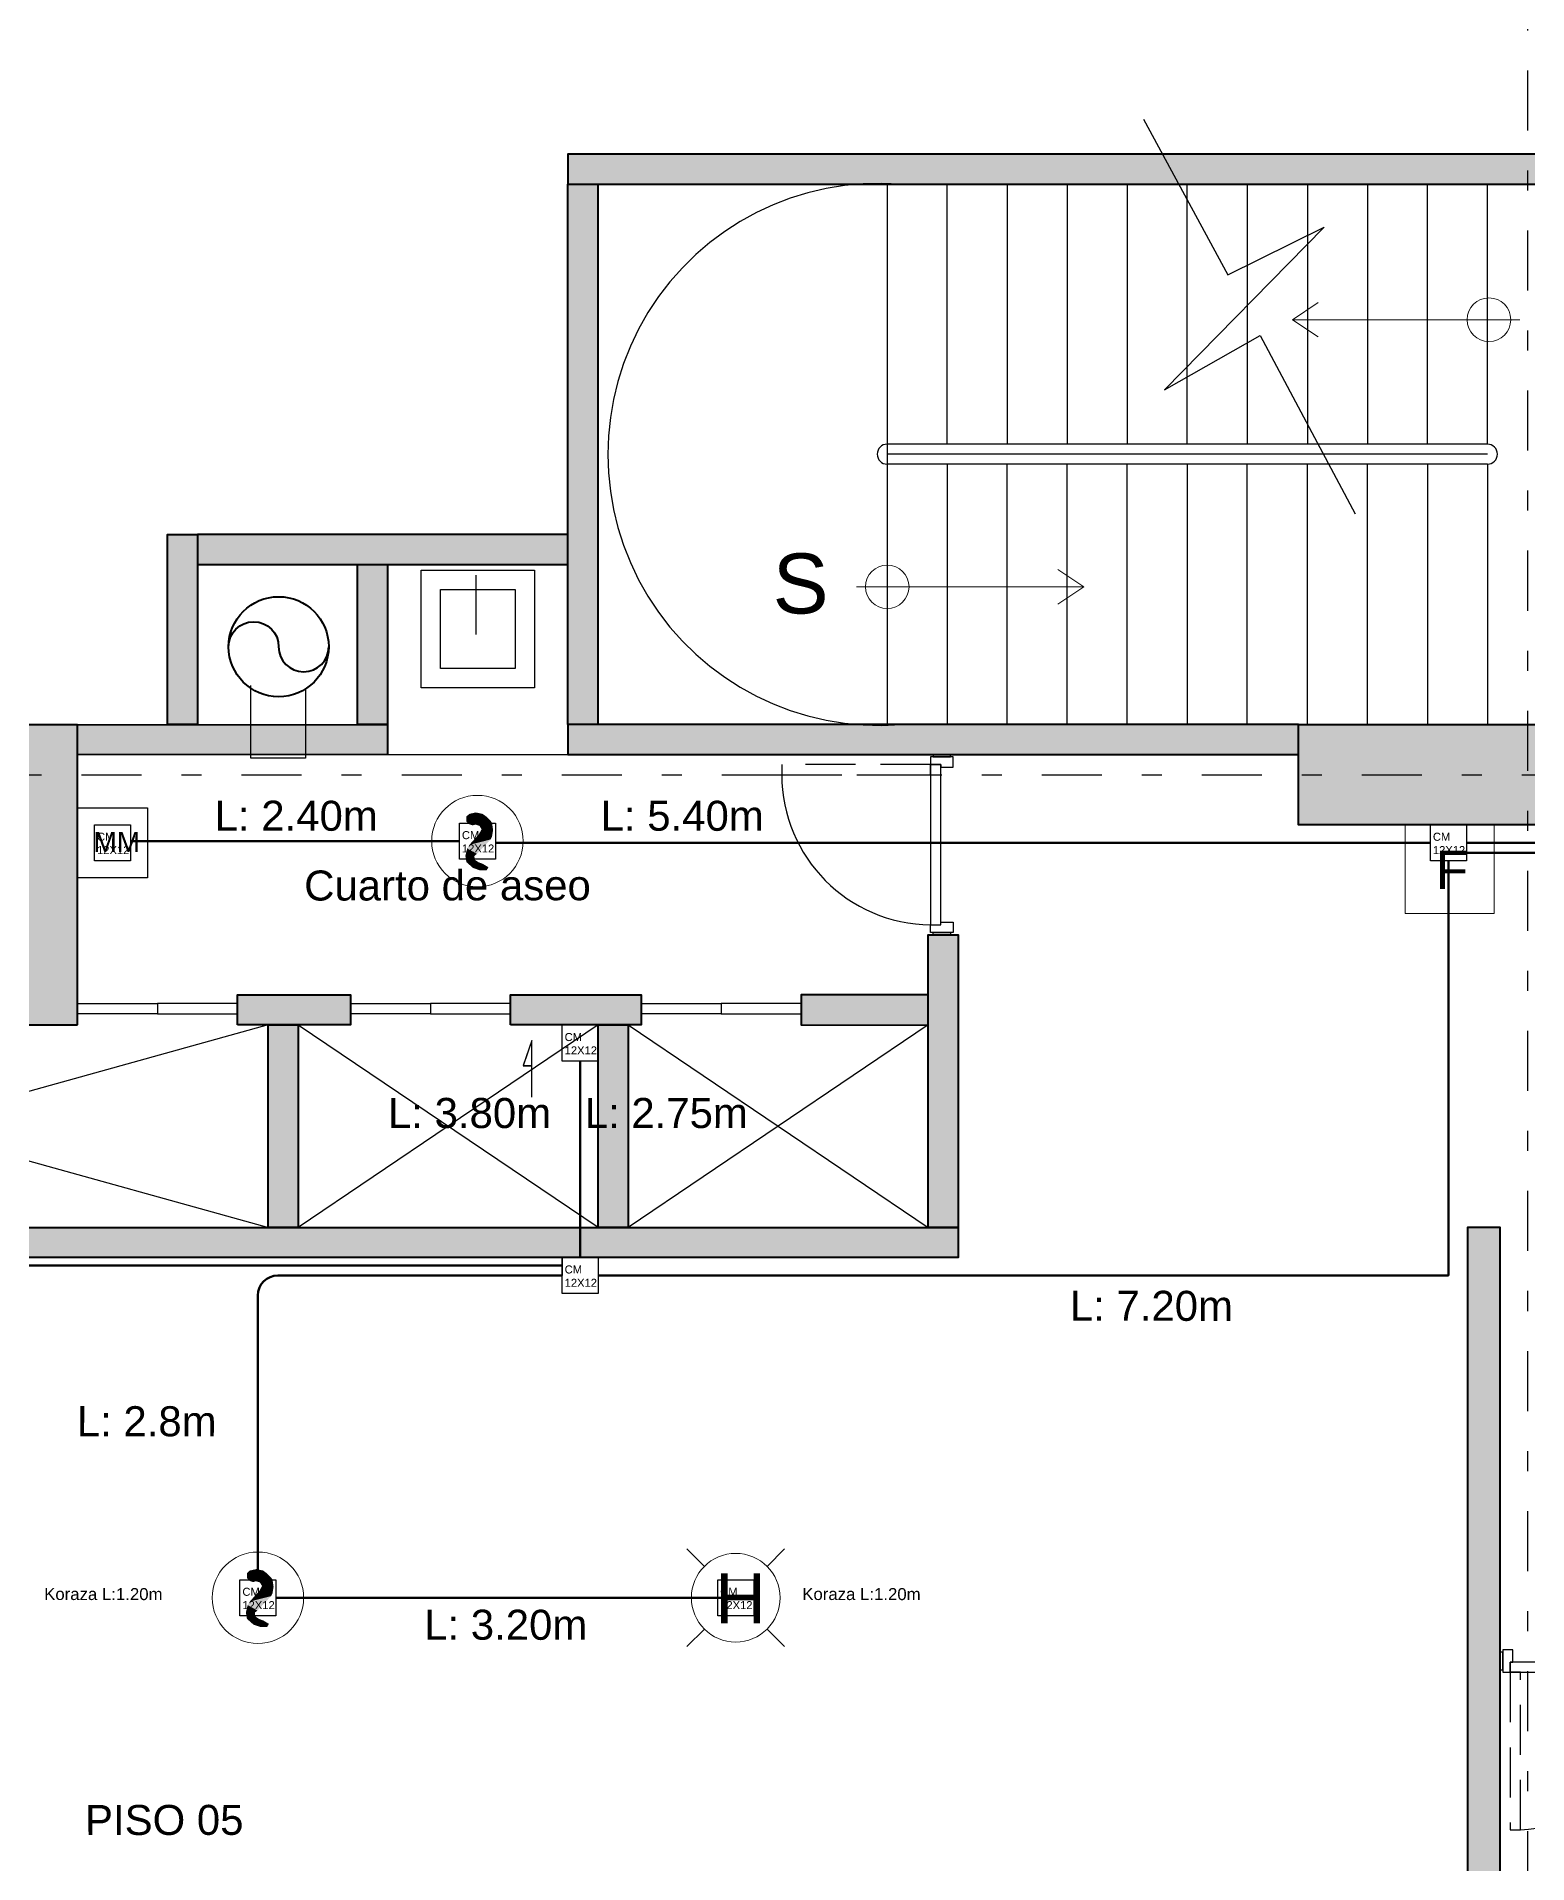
# Model space of a CAD drawing. Header units: millimetres. Extents: x 3781 to 4924, y 1639 to 1721.
# Drawn here: x 4353.96 to 4361.41, y 1653.09 to 1662.22 of the extents above; entities that cross this region are included whole.
import ezdxf
from ezdxf.enums import TextEntityAlignment as Align

# ---------------------------------------------------------------- set-up
doc = ezdxf.new("R2010")
doc.units = ezdxf.units.MM
for name, pattern in [('CENTER', [0.7, 0.3, -0.2, 0, -0.2]), ('DASHED2', [9.525, 6.35, -3.175]), ('HIDDEN', [0.375, 0.25, -0.125])]:
    doc.linetypes.add(name, pattern=pattern)
for name, color, linetype in [('1amobla', 2, 'Continuous'), ('A-HATCH CONCRETO', 8, 'Continuous'), ('AMOBLAMIENTO', 1, 'Continuous'), ('AREA PARQUEO', 51, 'Continuous'), ('AS_GL DETECCION_MEZANINE', 7, 'Continuous'), ('AS_GL DETECCION_PISO 1', 7, 'Continuous'), ('AS_GL DETECCION_PISO 2', 7, 'Continuous'), ('AS_GL DETECCION_PISO 6', 7, 'Continuous'), ('EJE-ESTRUCTURA', 1, 'CENTER'), ('F-2', 2, 'Continuous'), ('GG_LAZO CONTROL DRIVERS', 82, 'Continuous'), ('HACHTCOLUMNA', 250, 'Continuous'), ('JCA_PLANO 1', 1, 'Continuous'), ('LINEA-1', 1, 'Continuous'), ('MUEBLE', 1, 'Continuous'), ('PROYECCION', 1, 'DASHED2')]:
    doc.layers.add(name, color=color, linetype=linetype)
doc.layers.add('DIM-25', color=1, linetype='Continuous', plot=False)
for name, color, linetype, lineweight in [('Estructura', 6, 'Continuous', 40), ('Muro', 4, 'Continuous', 40), ('TEXTOS', 7, 'Continuous', 20)]:
    doc.layers.add(name, color=color, linetype=linetype, lineweight=lineweight)
doc.styles.add('Arial_400', font='arial.ttf')
doc.styles.get("Standard").update_dxf_attribs({"font": 'arial.ttf'})

# ---------------------------------------------------------------- blocks, each defined once
blk = doc.blocks.new('Est etapa 3 torre')
at = {"layer": 'HACHTCOLUMNA'}
h = blk.add_hatch(color=256, dxfattribs=at)
h.paths.add_polyline_path([(1123.5504, -5959.124), (1123.0504, -5959.124), (1123.0504, -5957.624), (1123.5504, -5957.624)])
h.paths.add_polyline_path([(1116.0504, -5959.124), (1115.5504, -5959.124), (1115.5504, -5957.624), (1116.0504, -5957.624)])
h.paths.add_polyline_path([(1139.548, -5959.124), (1139.048, -5959.124), (1139.048, -5957.624), (1139.548, -5957.624)])
h.paths.add_polyline_path([(1132.0504, -5959.124), (1131.5504, -5959.124), (1131.5504, -5957.624), (1132.0504, -5957.624)])
h.paths.add_polyline_path([(1140.048, -5967.6488), (1140.048, -5968.1488), (1138.548, -5968.1488), (1138.548, -5967.6488)])
h.paths.add_polyline_path([(1124.0504, -5967.6488), (1124.0504, -5968.1488), (1122.5504, -5968.1488), (1122.5504, -5967.6488)])
h.paths.add_polyline_path([(1131.0504, -5967.6488), (1131.0504, -5968.1488), (1132.5504, -5968.1488), (1132.5504, -5967.6488)])
h.paths.add_polyline_path([(1115.0504, -5967.6488), (1115.0504, -5968.1488), (1116.5504, -5968.1488), (1116.5504, -5967.6488)])
h.paths.add_polyline_path([(1140.048, -5975.6488), (1140.048, -5976.1488), (1138.548, -5976.1488), (1138.548, -5975.6488)])
h.paths.add_polyline_path([(1124.0504, -5975.6488), (1124.0504, -5976.1488), (1122.5504, -5976.1488), (1122.5504, -5975.6488)])
h.paths.add_polyline_path([(1131.0504, -5975.6488), (1131.0504, -5976.1488), (1132.5504, -5976.1488), (1132.5504, -5975.6488)])
h.paths.add_polyline_path([(1115.0504, -5975.6488), (1115.0504, -5976.1488), (1116.5504, -5976.1488), (1116.5504, -5975.6488)])
h.paths.add_polyline_path([(1140.048, -5985.7488), (1140.048, -5986.2488), (1138.548, -5986.2488), (1138.548, -5985.7488)])
h.paths.add_polyline_path([(1124.0504, -5985.7488), (1124.0504, -5986.2488), (1122.5504, -5986.2488), (1122.5504, -5985.7488)])
h.paths.add_polyline_path([(1131.0504, -5985.7488), (1131.0504, -5986.2488), (1132.5504, -5986.2488), (1132.5504, -5985.7488)])
h.paths.add_polyline_path([(1115.0504, -5985.7488), (1115.0504, -5986.2488), (1116.5504, -5986.2488), (1116.5504, -5985.7488)])
h.paths.add_polyline_path([(1140.048, -5993.7488), (1140.048, -5994.2488), (1138.548, -5994.2488), (1138.548, -5993.7488)])
h.paths.add_polyline_path([(1124.0504, -5993.7488), (1124.0504, -5994.2488), (1122.5504, -5994.2488), (1122.5504, -5993.7488)])
h.paths.add_polyline_path([(1131.0504, -5993.7488), (1131.0504, -5994.2488), (1132.5504, -5994.2488), (1132.5504, -5993.7488)])
h.paths.add_polyline_path([(1115.0504, -5993.7488), (1115.0504, -5994.2488), (1116.5504, -5994.2488), (1116.5504, -5993.7488)])
h.paths.add_polyline_path([(1132.0504, -6003.4264), (1131.5504, -6003.4264), (1131.5504, -6004.9218), (1132.0504, -6004.9218)])
h.paths.add_polyline_path([(1138.1528, -6003.4238), (1139.6528, -6003.4238), (1139.6528, -6003.9238), (1138.1528, -6003.9238)])
h.paths.add_polyline_path([(1116.0504, -6004.9241), (1116.0504, -6003.4241), (1115.5504, -6003.4241), (1115.5504, -6004.9241)])
h.paths.add_polyline_path([(1123.5504, -6004.9241), (1123.5504, -6003.4241), (1123.0504, -6003.4241), (1123.0504, -6004.9241)])
h.paths.add_polyline_path([(1139.048, -6011.9488), (1139.048, -6009.5488), (1139.548, -6009.5488), (1139.548, -6011.9488)])
h.paths.add_polyline_path([(1131.5504, -6009.5488), (1131.5504, -6011.9488), (1132.0504, -6011.9488), (1132.0504, -6009.5488)])
h.paths.add_polyline_path([(1123.0504, -6009.5488), (1123.0504, -6011.9488), (1123.5504, -6011.9488), (1123.5504, -6009.5488)])
h.paths.add_polyline_path([(1116.0504, -6009.5488), (1116.0504, -6011.9488), (1115.5504, -6011.9488), (1115.5504, -6009.5488)])
at = {"layer": 'EJE-ESTRUCTURA'}
for p, q in [((1139.298, -5955.3542), (1139.298, -6014.9141)), ((1113.6705, -6003.6738), (1145.3332, -6003.6738))]:
    blk.add_line(p, q, dxfattribs=at)
at = {"layer": 'Estructura'}
for points in [[(1132.0504, -6004.9241), (1132.0504, -6003.4241), (1131.5504, -6003.4241), (1131.5504, -6004.9241)], [(1138.1528, -6003.4238), (1139.6528, -6003.4238), (1139.6528, -6003.9238), (1138.1528, -6003.9238)]]:
    blk.add_lwpolyline(points, close=True, dxfattribs=at)
blk = doc.blocks.new('AS_Strobe-CEILING')
at = {"color": 0, "linetype": 'Continuous', "lineweight": 15}
for p, q in [((-0.1045, 0.1045), (-0.163, 0.163)), ((0.1045, 0.1045), (0.163, 0.163)), ((-0.1045, -0.1045), (-0.163, -0.163)), ((0.1045, -0.1045), (0.163, -0.163))]:
    blk.add_line(p, q, dxfattribs=at)
blk.add_ellipse((0, 0), major_axis=(0.1478, 0), ratio=1, dxfattribs=at)
blk = doc.blocks.new('Horne Strobe Cielo')
at = {"layer": 'AS_GL DETECCION_MEZANINE', "color": 1, "linetype": 'Continuous', "xscale": 1.5, "yscale": 1.5, "zscale": 1.5}
blk.add_blockref('AS_Strobe-CEILING', (-679.7417, -2827.9999), dxfattribs=at)
at = {"layer": '1amobla', "color": 7, "linetype": 'Continuous', "ltscale": 0.3, "true_color": 0xffffff, "insert": (-679.8433, -2827.8782), "char_height": 0.25, "width": 0.079157, "attachment_point": 1}
blk.add_mtext('H', dxfattribs=at)
blk = doc.blocks.new('AS_Initiator2')
at = {"color": 0, "linetype": 'Continuous', "lineweight": 15}
blk.add_circle((0, 0), 0.1524, dxfattribs=at)
for points in [[(-0.027, 0.0558), (-0.0366, 0.0654), (-0.027, 0.0906), (-0.0366, 0.0822)], [(-0.027, 0.0906), (-0.0054, 0.0954), (-0.027, 0.0558), (0.0174, 0.0906)], [(-0.027, 0.0558), (0.0174, 0.0906), (-0.0162, 0.0522), (-0.0068, 0.055)], [(-0.0068, 0.055), (0.0174, 0.0906), (0.0066, 0.051), (0.0306, 0.081)], [(0.0438, 0.0678), (0.0486, 0.0606), (0.0138, 0.039), (0.0042, 0.0222)], [(0.0066, 0.051), (0.0306, 0.081), (0.0138, 0.039), (0.0438, 0.0678)], [(0.0438, 0.0054), (-0.0018, -0.0426), (-0.027, -0.0126), (-0.0342, -0.0246)], [(0.0486, 0.015), (0.0438, 0.0054), (0.0042, 0.0222), (-0.027, -0.0126)], [(0.0486, 0.0606), (0.0522, 0.0366), (0.0042, 0.0222), (0.0486, 0.015)], [(-0.0018, -0.0426), (-0.0102, -0.0498), (-0.0342, -0.0246), (-0.0402, -0.0498)], [(-0.0102, -0.0498), (-0.009, -0.0618), (-0.0402, -0.0498), (-0.0366, -0.0702)], [(-0.009, -0.0618), (0.003, -0.0702), (-0.0366, -0.0702), (-0.015, -0.0894)], [(0.003, -0.0702), (0.0186, -0.0762), (-0.015, -0.0894), (0.009, -0.0978)], [(0.009, -0.0978), (0.0186, -0.0762), (0.0306, -0.0978), (0.0366, -0.087)]]:
    blk.add_solid(points, dxfattribs=at)
blk = doc.blocks.new('AS_Manual Pull Station _Addressable_')
at = {"color": 0, "linetype": 'Continuous', "lineweight": 15}
for p, q in [((-0.1554, 0.1504), (0.1402, 0.1504)), ((-0.1554, -0.1453), (-0.1554, 0.1504)), ((0.1402, 0.1504), (0.1402, -0.1453)), ((0.1402, -0.1453), (-0.1554, -0.1453))]:
    blk.add_line(p, q, dxfattribs=at)
at = {"color": 0, "linetype": 'Continuous', "lineweight": 15, "style": 'Arial_400'}
blk.add_text('F', height=0.127, dxfattribs=at).set_placement((0, 0), align=Align.MIDDLE_CENTER)
blk = doc.blocks.new('Caja metalica de 12')
at = {"layer": '1amobla', "linetype": 'Continuous', "ltscale": 0.3}
blk.add_lwpolyline([(-1069.6911, -2855.3565), (-1069.5111, -2855.3565), (-1069.5111, -2855.5365), (-1069.6911, -2855.5365), (-1069.6911, -2855.3565)], dxfattribs=at)
at = {"layer": '1amobla', "color": 7, "linetype": 'Continuous', "ltscale": 0.3, "insert": (-1069.6786, -2855.3968), "char_height": 0.04, "width": 0.079157, "attachment_point": 1}
blk.add_mtext('CM 12X12', dxfattribs=at)

msp = doc.modelspace()

# ---------------------------------------------------------------- hatches: boundary and pattern name
at = {"layer": 'A-HATCH CONCRETO', "ltscale": 0.03}
h = msp.add_hatch(color=256, dxfattribs=at)
h.dxf.hatch_style = 1
h.paths.add_polyline_path([(4345.6666, 1658.7767), (4345.6666, 1658.6267), (4346.0148, 1658.6267), (4346.0148, 1658.7767)])
h.paths.add_polyline_path([(4346.0148, 1658.7767), (4346.1648, 1658.7767), (4346.1649, 1657.427), (4346.0148, 1657.427)])
h.paths.add_polyline_path([(4348.7264, 1657.2767), (4348.7264, 1657.4267), (4345.6666, 1657.427), (4345.6666, 1657.277)])
h.paths.add_polyline_path([(4345.3167, 1652.653), (4345.3166, 1657.2776), (4345.1666, 1657.2776), (4345.1667, 1653.0183), (4345.1666, 1652.653)])
h.paths.add_polyline_path([(4348.7263, 1654.1023), (4348.5763, 1654.1023), (4348.5763, 1657.2767), (4348.7263, 1657.2767)])
h.paths.add_polyline_path([(4347.326, 1654.2523), (4347.3262, 1652.5627), (4347.4763, 1652.5627), (4347.4761, 1654.2523)])
h.paths.add_polyline_path([(4347.4763, 1652.5627), (4347.6763, 1652.5629), (4347.6763, 1652.7129), (4347.4763, 1652.7127)])
h.paths.add_polyline_path([(4348.7263, 1652.7129), (4348.5763, 1652.7129), (4348.5763, 1652.0632), (4348.7263, 1652.0632)])
h.paths.add_polyline_path([(4348.5763, 1652.5627), (4348.5763, 1652.5629), (4348.5763, 1652.7129), (4348.5763, 1652.7127)])
h.paths.add_polyline_path([(4348.5763, 1650.8632), (4348.5763, 1650.3683), (4348.7264, 1650.3683), (4348.7264, 1650.8632)])
h.paths.add_polyline_path([(4345.1666, 1650.2183), (4348.7264, 1650.2183), (4348.7264, 1650.3683), (4345.6666, 1650.3683), (4345.6666, 1650.2529), (4345.1666, 1650.2529)])
h.paths.add_polyline_path([(4352.0421, 1652.7129), (4352.0421, 1652.5629), (4351.4756, 1652.5629), (4351.4756, 1650.1983), (4351.3256, 1650.1983), (4351.3256, 1652.7129)])
h.paths.add_polyline_path([(4354.5945, 1652.7129), (4354.5945, 1652.5629), (4354.1666, 1652.5629), (4354.1666, 1652.6529), (4353.6666, 1652.6529), (4353.6666, 1652.5629), (4353.2421, 1652.5629), (4353.2421, 1652.7129)])
h.paths.add_polyline_path([(4351.4756, 1650.1983), (4358.5182, 1650.1983), (4358.5182, 1650.351), (4351.4756, 1650.351)])
h.paths.add_polyline_path([(4356.7936, 1652.7129), (4356.7936, 1652.5629), (4355.7945, 1652.5629), (4355.7945, 1652.7129)])
h.paths.add_polyline_path([(4356.219, 1650.351), (4356.369, 1650.351), (4356.369, 1652.5629), (4356.219, 1652.5629), (4356.219, 1652.5649), (4356.219, 1650.351), (4356.219, 1650.351)])
h.paths.add_polyline_path([(4357.9936, 1652.7129), (4357.9936, 1652.5629), (4358.5182, 1652.5629), (4358.5182, 1650.1983), (4358.6682, 1650.1983), (4358.6682, 1652.7129)])
h.paths.add_polyline_path([(4361.6643, 1650.3529), (4365.4655, 1650.3529), (4365.4655, 1650.2028), (4361.1142, 1650.2027), (4361.1142, 1652.6519), (4361.1643, 1652.6519), (4361.1643, 1650.2519), (4361.6643, 1650.2519)])
h.paths.add_polyline_path([(4364.8995, 1651.8565), (4364.8996, 1650.3528), (4364.7495, 1650.3528), (4364.7495, 1651.8565)], flags=17)
h.paths.add_polyline_path([(4364.8995, 1651.8565), (4365.3154, 1651.8566), (4365.3154, 1651.7065), (4364.8995, 1651.7065)], flags=17)
h.paths.add_polyline_path([(4365.4655, 1651.8565), (4365.4655, 1650.3529), (4365.3154, 1650.3529), (4365.3154, 1651.8565)])
h.paths.add_polyline_path([(4361.2778, 1652.6516), (4361.2777, 1656.2645), (4361.1142, 1656.2645), (4361.1142, 1652.6523)])
h.paths.add_polyline_path([(4362.1777, 1654.1724), (4365.3154, 1654.1724), (4365.3154, 1654.0224), (4362.1777, 1654.0224)])
h.paths.add_polyline_path([(4362.7727, 1655.112), (4362.7727, 1654.1724), (4362.9228, 1654.1724), (4362.9227, 1655.112)])
h.paths.add_polyline_path([(4361.2777, 1654.1724), (4361.2777, 1654.1724), (4361.2777, 1654.0224), (4361.2777, 1654.0223)], flags=17)
h.paths.add_polyline_path([(4365.4655, 1656.2645), (4365.4655, 1655.0607), (4365.3154, 1655.0607), (4365.3154, 1656.2645)])
h.paths.add_polyline_path([(4362.7664, 1656.2645), (4365.3154, 1656.2645), (4365.3154, 1656.1144), (4362.7664, 1656.1144)])
h.paths.add_polyline_path([(4362.7726, 1660.0329), (4362.7727, 1658.472), (4362.9228, 1658.472), (4362.9227, 1660.0329)])
h.paths.add_polyline_path([(4364.5375, 1660.0291), (4362.7726, 1660.033), (4362.7726, 1660.1831), (4364.5384, 1660.179)])
h.paths.add_polyline_path([(4360.2691, 1658.7785), (4356.6176, 1658.7785), (4356.6176, 1658.6285), (4360.2691, 1658.6285)])
h.paths.add_polyline_path([(4358.5682, 1656.2645), (4358.4182, 1656.2645), (4358.4181, 1657.726), (4358.5682, 1657.726)])
h.paths.add_polyline_path([(4358.4181, 1657.2759), (4358.4181, 1657.4259), (4357.7845, 1657.4265), (4357.7845, 1657.2764)])
h.paths.add_polyline_path([(4351.3256, 1656.2645), (4358.5682, 1656.2645), (4358.5682, 1656.1145), (4351.3256, 1656.1145)])
h.paths.add_polyline_path([(4356.919, 1656.2646), (4356.769, 1656.2646), (4356.769, 1657.2763), (4356.919, 1657.2763)])
h.paths.add_polyline_path([(4356.3305, 1657.2761), (4356.3305, 1657.4261), (4356.9845, 1657.4265), (4356.9845, 1657.2764)])
h.paths.add_polyline_path([(4354.9666, 1657.2764), (4354.9666, 1657.4264), (4355.5305, 1657.4267), (4355.5305, 1657.2767)])
h.paths.add_polyline_path([(4355.2699, 1656.2647), (4355.1198, 1656.2647), (4355.1198, 1657.2765), (4355.2698, 1657.2765)])
h.paths.add_polyline_path([(4351.3256, 1657.2764), (4351.3256, 1657.4264), (4353.6666, 1657.4267), (4353.6666, 1657.2767)])
h.paths.add_polyline_path([(4351.3257, 1656.2645), (4351.3256, 1657.2764), (4351.4756, 1657.2764), (4351.4758, 1656.2645)])
h.paths.add_polyline_path([(4356.6175, 1658.7785), (4356.6178, 1661.4774), (4356.768, 1661.4774), (4356.7677, 1658.7785)])
h.paths.add_polyline_path([(4364.6655, 1661.6274), (4356.6176, 1661.6274), (4356.6176, 1661.4774), (4364.6655, 1661.4774)])
h = msp.add_hatch(color=256, dxfattribs=at)
h.dxf.hatch_style = 1
h.paths.add_polyline_path([(4356.6176, 1659.7275), (4354.7667, 1659.7275), (4354.7666, 1659.5774), (4355.5667, 1659.577), (4355.5657, 1658.7785), (4354.1666, 1658.7767), (4354.1666, 1658.6267), (4355.7167, 1658.6275), (4355.7167, 1659.5775), (4356.6176, 1659.5777)])
h.paths.add_polyline_path([(4354.7667, 1659.7275), (4354.7666, 1658.777), (4354.6157, 1658.7786), (4354.6167, 1659.7275)], flags=16)

# ---------------------------------------------------------------- linework, layer by layer
msp.add_line((4355.7167, 1658.6275), (4356.6176, 1658.6275))
at = {"layer": '1amobla', "color": 7, "linetype": 'Continuous', "ltscale": 0.3, "true_color": 0xffffff}
msp.add_line((4356.589, 1656.1144, 1207.5455), (4356.589, 1656.0245, 1207.5455), dxfattribs=at)
at = {"layer": '1amobla', "color": 6, "linetype": 'Continuous', "ltscale": 0.3}
msp.add_lwpolyline([(4354.1666, 1658.3619), (4354.5166, 1658.3619), (4354.5166, 1658.0119), (4354.1666, 1658.0119), (4354.1666, 1658.3619)], dxfattribs=at)
at = {"layer": '1amobla', "color": 7, "linetype": 'Continuous', "ltscale": 0.3, "true_color": 0xffffff}
for points in [[(4354.2516, 1658.2769), (4354.4316, 1658.2769), (4354.4316, 1658.0969), (4354.2516, 1658.0969), (4354.2516, 1658.2769)], [(4354.2516, 1658.2769), (4354.4316, 1658.2769), (4354.4316, 1658.0969), (4354.2516, 1658.0969), (4354.2516, 1658.2769)], [(4356.0755, 1658.2851), (4356.2555, 1658.2851), (4356.2555, 1658.1051), (4356.0755, 1658.1051), (4356.0755, 1658.2851)], [(4356.0755, 1658.2851), (4356.2555, 1658.2851), (4356.2555, 1658.1051), (4356.0755, 1658.1051), (4356.0755, 1658.2851)], [(4356.0755, 1658.2851), (4356.2555, 1658.2851), (4356.2555, 1658.1051), (4356.0755, 1658.1051), (4356.0755, 1658.2851)], [(4360.929, 1658.2769), (4361.109, 1658.2769), (4361.109, 1658.0969), (4360.929, 1658.0969), (4360.929, 1658.2769)], [(4360.929, 1658.2769), (4361.109, 1658.2769), (4361.109, 1658.0969), (4360.929, 1658.0969), (4360.929, 1658.2769)], [(4360.929, 1658.2769), (4361.109, 1658.2769), (4361.109, 1658.0969), (4360.929, 1658.0969), (4360.929, 1658.2769)], [(4360.9291, 1658.2769), (4361.1091, 1658.2769), (4361.1091, 1658.0969), (4360.9291, 1658.0969), (4360.9291, 1658.2769)], [(4360.9291, 1658.2769), (4361.1091, 1658.2769), (4361.1091, 1658.0969), (4360.9291, 1658.0969), (4360.9291, 1658.2769)], [(4360.9291, 1658.2769), (4361.1091, 1658.2769), (4361.1091, 1658.0969), (4360.9291, 1658.0969), (4360.9291, 1658.2769)], [(4360.9291, 1658.2769), (4361.1091, 1658.2769), (4361.1091, 1658.0969), (4360.9291, 1658.0969), (4360.9291, 1658.2769)], [(4351.3256, 1657.4264), (4351.3256, 1656.1145), (4358.5682, 1656.1145), (4358.5682, 1657.726)], [(4358.6682, 1652.7129), (4358.6682, 1652.5629), (4361.1142, 1652.5629), (4361.1142, 1656.2645), (4361.2777, 1656.2645), (4361.2777, 1654.1724)]]:
    msp.add_lwpolyline(points, dxfattribs=at)
at = {"layer": '1amobla', "color": 7, "linetype": 'Continuous', "ltscale": 0.3, "true_color": 0xffffff, "elevation": 1207.5455}
for points in [[(4356.589, 1657.276), (4356.769, 1657.276), (4356.769, 1657.096), (4356.589, 1657.096), (4356.589, 1657.276)], [(4356.589, 1657.276), (4356.769, 1657.276), (4356.769, 1657.096), (4356.589, 1657.096), (4356.589, 1657.276)], [(4356.589, 1657.276), (4356.769, 1657.276), (4356.769, 1657.096), (4356.589, 1657.096), (4356.589, 1657.276)], [(4356.589, 1657.276), (4356.769, 1657.276), (4356.769, 1657.096), (4356.589, 1657.096), (4356.589, 1657.276)], [(4356.589, 1657.276), (4356.769, 1657.276), (4356.769, 1657.096), (4356.589, 1657.096), (4356.589, 1657.276)], [(4356.589, 1657.276), (4356.769, 1657.276), (4356.769, 1657.096), (4356.589, 1657.096), (4356.589, 1657.276)], [(4356.589, 1657.276), (4356.769, 1657.276), (4356.769, 1657.096), (4356.589, 1657.096), (4356.589, 1657.276)], [(4356.589, 1656.1145), (4356.769, 1656.1145), (4356.769, 1655.9345), (4356.589, 1655.9345), (4356.589, 1656.1145)], [(4356.589, 1656.1145), (4356.769, 1656.1145), (4356.769, 1655.9345), (4356.589, 1655.9345), (4356.589, 1656.1145)], [(4356.589, 1656.1145), (4356.769, 1656.1145), (4356.769, 1655.9345), (4356.589, 1655.9345), (4356.589, 1656.1145)], [(4356.589, 1656.1145), (4356.769, 1656.1145), (4356.769, 1655.9345), (4356.589, 1655.9345), (4356.589, 1656.1145)], [(4356.589, 1656.1145), (4356.769, 1656.1145), (4356.769, 1655.9345), (4356.589, 1655.9345), (4356.589, 1656.1145)], [(4356.589, 1656.1144), (4356.769, 1656.1144), (4356.769, 1655.9344), (4356.589, 1655.9344), (4356.589, 1656.1144)], [(4356.589, 1656.1144), (4356.769, 1656.1144), (4356.769, 1655.9344), (4356.589, 1655.9344), (4356.589, 1656.1144)], [(4354.9782, 1654.5036), (4355.1582, 1654.5036), (4355.1582, 1654.3236), (4354.9782, 1654.3236), (4354.9782, 1654.5036)], [(4354.9782, 1654.5036), (4355.1582, 1654.5036), (4355.1582, 1654.3236), (4354.9782, 1654.3236), (4354.9782, 1654.5036)], [(4354.9782, 1654.5036), (4355.1582, 1654.5036), (4355.1582, 1654.3236), (4354.9782, 1654.3236), (4354.9782, 1654.5036)], [(4357.3665, 1654.5036), (4357.5465, 1654.5036), (4357.5465, 1654.3236), (4357.3665, 1654.3236), (4357.3665, 1654.5036)], [(4357.3665, 1654.5036), (4357.5465, 1654.5036), (4357.5465, 1654.3236), (4357.3665, 1654.3236), (4357.3665, 1654.5036)], [(4357.3665, 1654.5036), (4357.5465, 1654.5036), (4357.5465, 1654.3236), (4357.3665, 1654.3236), (4357.3665, 1654.5036)]]:
    msp.add_lwpolyline(points, dxfattribs=at)
at = {"layer": 'AMOBLAMIENTO'}
msp.add_line((4356.157, 1659.5236), (4356.157, 1659.2272), dxfattribs=at)
for points in [[(4356.4512, 1659.5492), (4356.4512, 1658.9602), (4355.8836, 1658.9602), (4355.8836, 1659.5492)], [(4356.3537, 1659.4517), (4356.3537, 1659.0577), (4355.9811, 1659.0577), (4355.9811, 1659.4517)]]:
    msp.add_lwpolyline(points, close=True, dxfattribs=at)
at = {"layer": 'AREA PARQUEO', "color": 2}
for p, q in [((4358.2139, 1661.4787), (4358.2139, 1658.7788)), ((4358.5139, 1660.1787), (4358.5139, 1661.4785)), ((4358.8139, 1661.4785), (4358.8139, 1660.1787)), ((4359.1139, 1661.4785), (4359.1139, 1660.1787)), ((4359.4139, 1661.4785), (4359.4139, 1660.1787)), ((4359.7139, 1660.1787), (4359.7139, 1661.4785)), ((4360.0139, 1661.4785), (4360.0139, 1660.1787)), ((4360.3139, 1661.4785), (4360.3139, 1660.1787)), ((4360.6139, 1661.4785), (4360.6139, 1660.1787)), ((4360.9139, 1660.1787), (4360.9139, 1661.4786)), ((4361.2139, 1660.1787), (4361.2139, 1661.4785)), ((4361.2139, 1660.1787), (4358.2139, 1660.1787)), ((4361.2139, 1660.1287), (4358.2139, 1660.1287)), ((4361.2139, 1660.0787), (4358.2139, 1660.0787)), ((4358.5139, 1660.0787), (4358.5139, 1658.7788)), ((4358.8139, 1658.7788), (4358.8139, 1660.0787)), ((4359.1139, 1658.7788), (4359.1139, 1660.0787)), ((4359.4139, 1658.7788), (4359.4139, 1660.0787)), ((4359.7139, 1660.0787), (4359.7139, 1658.7788)), ((4360.0139, 1658.7788), (4360.0139, 1660.0787)), ((4360.3139, 1658.7788), (4360.3139, 1660.0787)), ((4360.6139, 1658.7788), (4360.6139, 1660.0787)), ((4360.9139, 1660.0787), (4360.9147, 1658.7776)), ((4361.2139, 1660.0787), (4361.2139, 1658.7788))]:
    msp.add_line(p, q, dxfattribs=at)
for centre, start, end in [((4358.2139, 1660.1287), 90, 270), ((4361.2139, 1660.1287), 270, 90)]:
    msp.add_arc(centre, 0.05, start, end, dxfattribs=at)
at = {"layer": 'AS_GL DETECCION_PISO 2', "color": 5, "linetype": 'Continuous', "lineweight": 50}
for p, q in [((4356.0755, 1658.1951), (4354.4316, 1658.1951)), ((4360.929, 1658.1869), (4356.2555, 1658.1869)), ((4356.6786, 1656.1136, 1207.5455), (4356.6786, 1657.096, 1207.5455)), ((4356.589, 1656.0745, 1207.5455), (4351.3256, 1656.0745)), ((4355.1582, 1654.4136, 1207.5455), (4357.4582, 1654.4136, 1207.5455))]:
    msp.add_line(p, q, dxfattribs=at)
for points in [[(4361.109, 1658.1869), (4362.5834, 1658.1869), (4362.5834, 1660.9224), (4362.8576, 1660.9224)], [(4363.7894, 1655.2464), (4363.7894, 1658.1369), (4361.1091, 1658.1369)]]:
    msp.add_lwpolyline(points, dxfattribs=at)
at = {"layer": 'AS_GL DETECCION_PISO 2', "color": 5, "linetype": 'Continuous', "lineweight": 50, "elevation": 1207.5455}
msp.add_lwpolyline([(4356.769, 1656.0244), (4361.019, 1656.0244), (4361.019, 1658.0969)], dxfattribs=at)
msp.add_lwpolyline([(4356.589, 1656.0244), (4355.1682, 1656.0244, 0.414208), (4355.0682, 1655.9244), (4355.0682, 1654.5036)], format="xyb", dxfattribs=at)
at = {"layer": 'DIM-25'}
for centre, radius, start, end in [((4358.4374, 1658.5275), 0.7509, 180.044, 269.48672), ((4361.3321, 1654.0482), 0.7961, 273.38635, 3.13201)]:
    msp.add_arc(centre, radius, start, end, dxfattribs=at)
at = {"layer": 'F-2'}
for points in [[(4358.4813, 1658.5649), (4358.5431, 1658.5649), (4358.5431, 1658.6157), (4358.4306, 1658.6157), (4358.4306, 1658.5776), (4358.4813, 1658.5776), (4358.4813, 1658.5649)], [(4358.4433, 1658.6283), (4358.4433, 1658.6157), (4358.5305, 1658.6157), (4358.5305, 1658.6283)], [(4358.4813, 1657.7893), (4358.5431, 1657.7893), (4358.5431, 1657.7386), (4358.4306, 1657.7386), (4358.4306, 1657.7767), (4358.4813, 1657.7767), (4358.4813, 1657.7893)], [(4358.4433, 1657.726), (4358.4433, 1657.7386), (4358.5305, 1657.7386), (4358.5305, 1657.726)], [(4361.2777, 1654.0537), (4361.2904, 1654.0537), (4361.2904, 1654.1408), (4361.2777, 1654.1408)], [(4361.3411, 1654.0917), (4361.3411, 1654.1535), (4361.2904, 1654.1535), (4361.2904, 1654.041), (4361.3285, 1654.041), (4361.3285, 1654.0917), (4361.3411, 1654.0917)]]:
    msp.add_lwpolyline(points, dxfattribs=at)
for points in [[(4358.4813, 1658.5776), (4358.4306, 1658.5776), (4358.4306, 1657.7767), (4358.4813, 1657.7767)], [(4361.3285, 1654.0917), (4361.3285, 1654.041), (4362.127, 1654.041), (4362.127, 1654.0917)]]:
    msp.add_lwpolyline(points, close=True, dxfattribs=at)
at = {"layer": 'F-2', "elevation": -2415.091}
for points in [[(4354.5666, 1657.3831), (4354.5666, 1657.3324), (4354.1666, 1657.3324), (4354.1666, 1657.3831)], [(4354.5666, 1657.3831), (4354.5666, 1657.3324), (4354.9666, 1657.3324), (4354.9666, 1657.3831)], [(4355.9305, 1657.3831), (4355.9305, 1657.3324), (4355.5305, 1657.3324), (4355.5305, 1657.3831)], [(4355.9305, 1657.3831), (4355.9305, 1657.3324), (4356.3305, 1657.3324), (4356.3305, 1657.3831)], [(4357.3845, 1657.3831), (4357.3845, 1657.3324), (4356.9845, 1657.3324), (4356.9845, 1657.3831)], [(4357.3845, 1657.3831), (4357.3845, 1657.3324), (4357.7845, 1657.3324), (4357.7845, 1657.3831)]]:
    msp.add_lwpolyline(points, close=True, dxfattribs=at)
at = {"layer": 'GG_LAZO CONTROL DRIVERS', "ltscale": 0.3, "elevation": 1207.5455}
for points in [[(4356.4375, 1656.9152), (4356.4375, 1657.1986), (4356.3942, 1657.0728), (4356.4375, 1657.0728)], [(4356.4375, 1656.9152), (4356.4375, 1657.1986), (4356.3942, 1657.0728), (4356.4375, 1657.0728)], [(4356.4375, 1656.9149), (4356.4375, 1657.1983), (4356.3942, 1657.0724), (4356.4375, 1657.0724)], [(4356.4375, 1656.9149), (4356.4375, 1657.1983), (4356.3942, 1657.0724), (4356.4375, 1657.0724)], [(4356.4375, 1656.9149), (4356.4375, 1657.1983), (4356.3942, 1657.0724), (4356.4375, 1657.0724)], [(4356.4375, 1656.9149), (4356.4375, 1657.1983), (4356.3942, 1657.0724), (4356.4375, 1657.0724)], [(4356.4375, 1656.9149), (4356.4375, 1657.1982), (4356.3942, 1657.0724), (4356.4375, 1657.0724)], [(4356.4375, 1656.9149), (4356.4375, 1657.1982), (4356.3942, 1657.0724), (4356.4375, 1657.0724)]]:
    msp.add_lwpolyline(points, dxfattribs=at)
at = {"layer": 'JCA_PLANO 1'}
msp.add_lwpolyline([(4355.3066, 1658.9563), (4355.3066, 1658.6093), (4355.0324, 1658.6093), (4355.0324, 1658.973)], dxfattribs=at)
at = {"layer": 'LINEA-1'}
msp.add_lwpolyline([(4359.495, 1661.8037), (4359.9171, 1661.0252), (4360.3978, 1661.2638), (4359.5992, 1660.4498), (4360.0782, 1660.7226), (4360.553, 1659.8311)], dxfattribs=at)
at = {"layer": 'MUEBLE', "color": 1, "linetype": 'HIDDEN'}
for points in [[(4358.4306, 1658.5269), (4358.4306, 1658.5776), (4357.6865, 1658.5776), (4357.6865, 1658.5269)], [(4361.3792, 1654.041), (4361.3285, 1654.041), (4361.3285, 1653.2535), (4361.3792, 1653.2535)]]:
    msp.add_lwpolyline(points, close=True, dxfattribs=at)
at = {"layer": 'Muro'}
for points in [[(4364.6655, 1661.6274), (4356.6176, 1661.6274), (4356.6176, 1661.4774), (4364.6655, 1661.4774)], [(4354.7667, 1659.7275), (4354.7667, 1658.7773), (4354.6167, 1658.7773), (4354.6167, 1659.7275)], [(4356.6176, 1659.7275), (4354.7667, 1659.7275), (4354.7667, 1659.5775), (4356.6176, 1659.5775)], [(4355.7167, 1659.5775), (4355.7157, 1658.7785), (4355.5657, 1658.7785), (4355.5667, 1659.5775)], [(4355.7167, 1658.6275), (4354.1666, 1658.6267), (4354.1666, 1658.7767), (4355.7167, 1658.7775)], [(4360.2691, 1658.7785), (4356.6176, 1658.7782), (4356.6176, 1658.6282), (4360.2691, 1658.6285)], [(4358.5682, 1656.2645), (4358.4182, 1656.2645), (4358.4181, 1657.726), (4358.5682, 1657.726)], [(4354.9666, 1657.2764), (4354.9666, 1657.4264), (4355.5305, 1657.4267), (4355.5305, 1657.2767)], [(4351.3256, 1656.2645), (4358.5682, 1656.2645), (4358.5682, 1656.1145), (4351.3256, 1656.1145)], [(4361.2778, 1652.6516), (4361.2777, 1656.2645), (4361.1142, 1656.2645), (4361.1142, 1652.6523)]]:
    msp.add_lwpolyline(points, close=True, dxfattribs=at)
for points, elevation in [([(4356.6176, 1658.7785), (4356.618, 1661.4774), (4356.768, 1661.4774), (4356.7676, 1658.7785)], 1207.5455), ([(4356.3305, 1657.2761), (4356.3305, 1657.4261), (4356.9845, 1657.4265), (4356.9845, 1657.2764)], -2415.091), ([(4358.4181, 1657.2759), (4358.4181, 1657.4259), (4357.7845, 1657.4265), (4357.7845, 1657.2764)], -2415.091), ([(4355.2699, 1656.2647), (4355.1198, 1656.2647), (4355.1198, 1657.2765), (4355.2698, 1657.2765)], 2415.091), ([(4356.919, 1656.2646), (4356.769, 1656.2646), (4356.769, 1657.2763), (4356.919, 1657.2763)], 1207.5455)]:
    msp.add_lwpolyline(points, close=True, dxfattribs=dict(at, elevation=elevation))
at = {"layer": 'Muro', "color": 1, "ltscale": 0.1}
msp.add_lwpolyline([(4354.9219, 1659.1664, -1), (4355.1719, 1659.1664, 1), (4355.4219, 1659.1664)], format="xyb", dxfattribs=at)
msp.add_circle((4355.1719, 1659.1664), 0.25, dxfattribs=at)
at = {"layer": 'PROYECCION'}
for p, q in [((4351.4751, 1657.2776), (4355.1203, 1656.2647)), ((4355.1198, 1657.2769, 2415.091), (4351.4758, 1656.2649, 2415.091)), ((4355.2699, 1657.277), (4356.7695, 1656.2648)), ((4356.769, 1657.2769), (4355.2699, 1656.2647)), ((4356.919, 1657.2769), (4358.4186, 1656.2647)), ((4358.4181, 1657.2768), (4356.919, 1656.2646))]:
    msp.add_line(p, q, dxfattribs=at)
msp.add_arc((4358.1719, 1660.1276), 1.3544, 85.30866, 274.69131, dxfattribs=at)
at = {"layer": 'TEXTOS'}
for points in [[(4361.3762, 1660.8007), (4360.239, 1660.8007), (4360.3688, 1660.8872)], [(4361.3762, 1660.8007), (4360.239, 1660.8007), (4360.3688, 1660.7143)], [(4358.0595, 1659.4659), (4359.1967, 1659.4659), (4359.0669, 1659.5524)], [(4358.0595, 1659.4659), (4359.1967, 1659.4659), (4359.0669, 1659.3795)]]:
    msp.add_lwpolyline(points, dxfattribs=at)
for centre in [(4361.2218, 1660.8007), (4358.2139, 1659.4659)]:
    msp.add_circle(centre, 0.1089, dxfattribs=at)

# ---------------------------------------------------------------- block references
at = {"layer": '1amobla', "color": 7, "linetype": 'Continuous', "true_color": 0xffffff}
for name, p in [('Caja metalica de 12', (5423.9427, 4513.6334)), ('Caja metalica de 12', (5425.7665, 4513.6416)), ('Caja metalica de 12', (5430.6201, 4513.6334)), ('Caja metalica de 12', (5426.28, 4512.6325, 1207.5455)), ('Caja metalica de 12', (5426.2801, 4511.471, 1207.5455)), ('Horne Strobe Cielo', (5037.1982, 4482.4136, 1207.5455)), ('Caja metalica de 12', (5424.6692, 4509.8602, 1207.5455)), ('Caja metalica de 12', (5427.0576, 4509.8602, 1207.5455))]:
    msp.add_blockref(name, p, dxfattribs=at)
at = {"layer": 'AS_GL DETECCION_PISO 1', "color": 6, "linetype": 'Continuous', "xscale": 1.5, "yscale": 1.5, "zscale": 1.5}
msp.add_blockref('AS_Manual Pull Station _Addressable_', (4361.0367, 1658.0514), dxfattribs=at)
at = {"layer": 'AS_GL DETECCION_PISO 6', "color": 131, "linetype": 'Continuous', "xscale": 1.5, "yscale": 1.5, "zscale": 1.5}
for p in [(4356.1655, 1658.1951), (4355.0682, 1654.4136, 1207.5455)]:
    msp.add_blockref('AS_Initiator2', p, dxfattribs=at)
at = {"layer": 'Muro'}
msp.add_blockref('Est etapa 3 torre', (3222.1163, 7662.2008), dxfattribs=at)

# ---------------------------------------------------------------- texts
at = {"layer": '1amobla', "color": 6, "linetype": 'Continuous', "ltscale": 0.3, "insert": (4354.2465, 1658.2401), "char_height": 0.1, "width": 0.079157, "attachment_point": 1}
msp.add_mtext('MM', dxfattribs=at)
at = {"layer": '1amobla', "color": 7, "linetype": 'Continuous', "ltscale": 0.3, "true_color": 0xffffff, "char_height": 0.04, "width": 0.079157, "attachment_point": 1}
for insert in [(4354.2641, 1658.2366), (4360.9415, 1658.2369), (4360.9415, 1658.2369), (4360.9415, 1658.2366), (4360.9415, 1658.2366), (4360.9415, 1658.2366), (4356.6015, 1657.236, 1207.5455), (4356.6015, 1657.236, 1207.5455), (4356.6015, 1657.2357, 1207.5455), (4356.6015, 1657.2356, 1207.5455), (4356.6015, 1657.2356, 1207.5455), (4356.6015, 1656.0745, 1207.5455), (4356.6015, 1656.0745, 1207.5455), (4356.6015, 1656.0741, 1207.5455), (4356.6015, 1656.0741, 1207.5455), (4356.6015, 1656.0741, 1207.5455), (4354.9907, 1654.4633, 1207.5455), (4357.379, 1654.4633, 1207.5455)]:
    msp.add_mtext('CM 12X12', dxfattribs=dict(at, insert=insert))
at = {"layer": 'TEXTOS'}
for s, height, rotation, p in [('S', 0.3, 0.06686, (4357.6414, 1659.3323)), ('L: 2.40m', 0.15, 359.93314, (4354.8519, 1658.2473, 1207.5455)), ('L: 5.40m', 0.15, 359.93314, (4356.7813, 1658.2473, 1207.5455)), ('Cuarto de aseo', 0.15, 0.06686, (4355.2996, 1657.8979)), ('L: 3.80m', 0.15, 359.93314, (4355.7184, 1656.7619, 1207.5455)), ('L: 3.80m', 0.15, 359.93314, (4355.7184, 1656.7619, 1207.5455)), ('L: 3.80m', 0.15, 359.93314, (4355.7184, 1656.7615, 1207.5455)), ('L: 3.80m', 0.15, 359.93314, (4355.7184, 1656.7615, 1207.5455)), ('L: 3.80m', 0.15, 359.93314, (4355.7185, 1656.7616, 1207.5455)), ('L: 3.80m', 0.15, 359.93314, (4355.7185, 1656.7616, 1207.5455)), ('L: 3.80m', 0.15, 359.93314, (4355.7185, 1656.7616, 1207.5455)), ('L: 2.75m', 0.15, 359.93314, (4356.7019, 1656.7616, 1207.5455)), ('L: 7.20m', 0.15, 359.93314, (4359.1267, 1655.7981, 1207.5455)), ('L: 2.8m', 0.15, 359.93314, (4354.1629, 1655.2211, 1207.5455)), ('Koraza L:1.20m', 0.06, 359.93314, (4353.9997, 1654.4024)), ('Koraza L:1.20m', 0.06, 359.93314, (4357.7892, 1654.4024)), ('L: 3.20m', 0.15, 359.93314, (4355.8993, 1654.2042, 1207.5455)), ('PISO 05 ', 0.15, 0.06686, (4354.2042, 1653.2277))]:
    msp.add_text(s, height=height, rotation=rotation, dxfattribs=at).set_placement(p)

doc.saveas('drawing.dxf')
